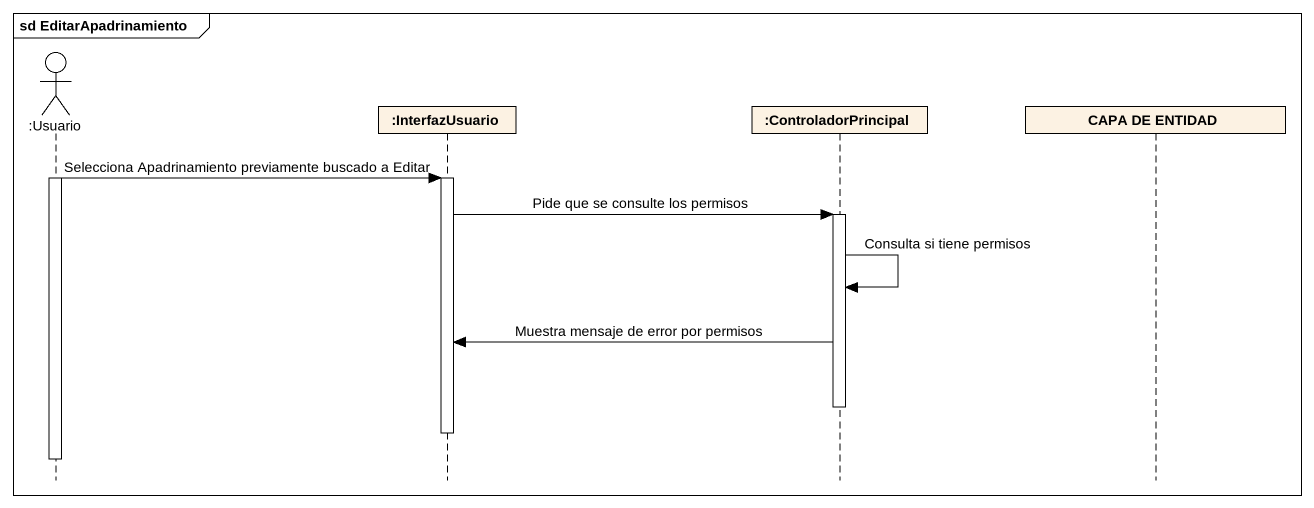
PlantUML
@startuml
mainframe sd EditarApadrinamiento
hide footbox
actor ":Usuario" as Usuario
participant ":InterfazUsuario" as InterfazUsuario
participant ":ControladorPrincipal" as ControladorPrincipal
participant "CAPA DE ENTIDAD" as CAPA_DE_ENTIDAD

activate Usuario
Usuario -> InterfazUsuario : Selecciona Apadrinamiento previamente buscado a Editar
activate InterfazUsuario
InterfazUsuario -> ControladorPrincipal : Pide que se consulte los permisos
activate ControladorPrincipal
ControladorPrincipal -> ControladorPrincipal : Consulta si tiene permisos
ControladorPrincipal -> InterfazUsuario : Muestra mensaje de error por permisos
deactivate ControladorPrincipal
deactivate InterfazUsuario
deactivate Usuario
@enduml
